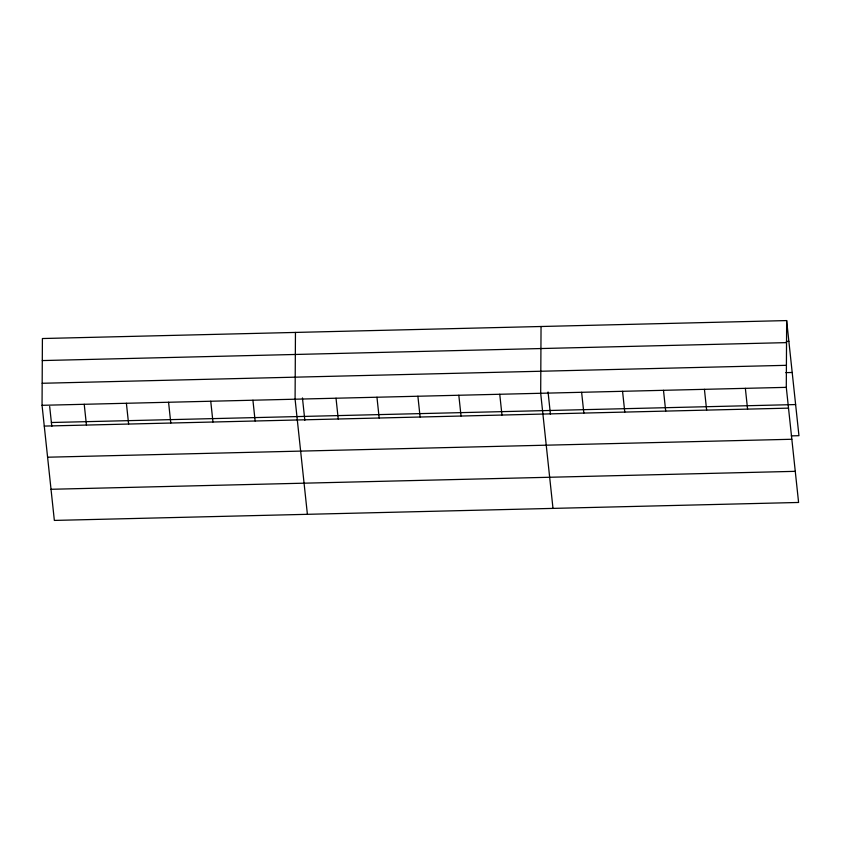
<?xml version="1.0" encoding="UTF-8"?>
<svg xmlns="http://www.w3.org/2000/svg" width="841" height="841" viewBox="0 0 841 841"><rect width="100%" height="100%" fill="white"/><g stroke="black" fill="none" stroke-linecap="round" stroke-linejoin="round"><path stroke-width="1.26" d="M786.65 320.579L786.293 387.354L798.593 502.466L54.35 520.421L42.05 405.309L42.407 338.534L786.65 320.579L798.95 435.691L791.276 435.88M295.454 332.426L295.086 399.202L307.396 514.314M541.047 326.508L540.689 393.283L552.989 508.395M786.314 341.414L788.869 341.362M42.292 360.568L786.524 342.623M42.166 383.275L786.409 365.32M785.799 372.637L792.19 372.489M42.05 405.309L786.293 387.354M51.385 422.508L795.628 404.563M44.268 426.082L788.511 408.137M47.601 457.21L791.833 439.265M51.028 489.283L795.26 471.338M745.357 388.342L747.575 409.115M704.422 389.33L706.64 410.103M663.486 390.319L665.704 411.091M622.561 391.307L624.779 412.079M581.625 392.295L583.843 413.068M548.048 391.98L550.445 414.371M499.754 394.271L501.972 415.044M458.818 395.259L461.047 416.032M417.893 396.248L420.111 417.02M376.957 397.236L379.175 418.009M336.022 398.214L338.24 418.997M302.445 397.909L304.841 420.3M252.92 400.221L255.138 420.994M210.744 401.241L212.962 422.014M168.568 402.261L170.786 423.034M126.392 403.27L128.62 424.053M84.226 404.29L86.444 425.062M49.672 406.476L51.806 426.408"/></g></svg>
